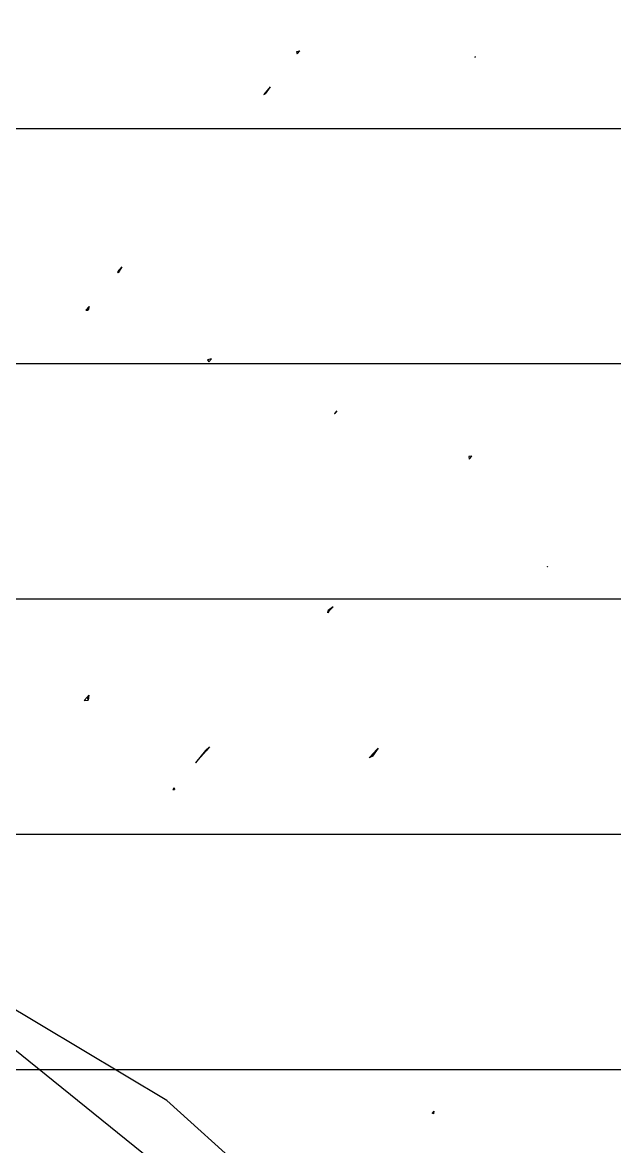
# Model space of a CAD drawing. Header units: millimetres. Extents: x -12551121 to 353735, y 112272 to 285506.
# Drawn here: x 95946.8 to 96182.6, y 175469.3 to 175917.3 of the extents above; entities that cross this region are included whole.
import ezdxf

# ---------------------------------------------------------------- set-up
doc = ezdxf.new("R2010")
doc.units = ezdxf.units.MM
doc.header["$MEASUREMENT"] = 0
doc.layers.add('+AT9-HATCH', color=8, linetype='Continuous')
doc.layers.add('+AT9_Hardscape', color=1, linetype='Continuous')

# ---------------------------------------------------------------- blocks, each defined once
blk = doc.blocks.new('hammock')
at = {"layer": '+AT9_Hardscape', "color": 1}
for p, q in [((-598.46, -1119.03), (-597.22, -1118.73)), ((-598.46, -1119.03), (-598.21, -1119.93)), ((-597.22, -1118.73), (-598.21, -1119.93)), ((-527.39, -1121.2), (-527.57, -1121.41)), ((-527.35, -1121.16), (-527.39, -1121.2)), ((-527.34, -1121.2), (-527.39, -1121.2)), ((-527.39, -1121.2), (-527.34, -1121.2)), ((-527.16, -1120.95), (-527.35, -1121.16)), ((-527.35, -1121.16), (-527.34, -1121.2)), ((-527.34, -1121.2), (-527.35, -1121.16)), ((-609.04, -1133.14), (-611.52, -1136.17)), ((-609.04, -1133.14), (-611.07, -1135.84)), ((-611.52, -1136.17), (-611.07, -1135.84)), ((-611.07, -1135.84), (-611.12, -1135.67)), ((-668.13, -1204.85), (-669.8, -1206.87)), ((-668.13, -1204.85), (-669.62, -1207.23)), ((-669.8, -1206.87), (-669.62, -1207.23)), ((-682.44, -1222.14), (-681.16, -1220.59)), ((-682.44, -1222.14), (-681.51, -1222.04)), ((-681.51, -1222.04), (-681.87, -1221.45)), ((-681.16, -1220.59), (-681.51, -1222.04)), ((-632.37, -1241.46), (-634.04, -1241.85)), ((-634.04, -1241.85), (-633.44, -1242.7)), ((-632.37, -1241.46), (-633.44, -1242.7)), ((-583.22, -1263.09), (-583.35, -1263.24)), ((-582.45, -1262.24), (-583.23, -1263.23)), ((-583.23, -1263.23), (-583.22, -1263.09)), ((-582.45, -1262.24), (-583.22, -1263.09)), ((-583.35, -1263.24), (-583.23, -1263.23)), ((-528.71, -1280.33), (-529.92, -1280.39)), ((-529.92, -1280.39), (-529.73, -1281.41)), ((-528.71, -1280.33), (-529.73, -1281.41)), ((-498.48, -1324.29), (-498.41, -1324.26)), ((-498.48, -1324.34), (-498.48, -1324.29)), ((-498.45, -1324.3), (-498.48, -1324.34)), ((-498.41, -1324.26), (-498.45, -1324.3)), ((-586.1, -1342.67), (-585.86, -1341.82)), ((-585.58, -1342.09), (-586.1, -1342.67)), ((-583.92, -1340.26), (-585.86, -1341.82)), ((-585.86, -1341.82), (-585.23, -1341.7)), ((-585.86, -1341.82), (-585.58, -1342.09)), ((-585.23, -1341.7), (-585.58, -1342.09)), ((-583.92, -1340.26), (-585.23, -1341.7)), ((-681.99, -1376.37), (-683.09, -1377.67)), ((-683.09, -1377.67), (-681.55, -1377.44)), ((-681.24, -1375.49), (-681.99, -1376.37)), ((-681.99, -1376.37), (-681.55, -1377.44)), ((-681.24, -1375.49), (-681.55, -1377.44)), ((-634.74, -1397.58), (-638.7, -1402.53)), ((-634.75, -1397.93), (-634.74, -1397.58)), ((-634.74, -1397.58), (-633.15, -1396.08)), ((-634.74, -1397.58), (-634.54, -1397.69)), ((-633.15, -1396.08), (-634.54, -1397.69)), ((-566.03, -1396.59), (-568.42, -1399.22)), ((-566.03, -1396.59), (-568.26, -1399.8)), ((-634.54, -1397.69), (-638.7, -1402.53)), ((-568.83, -1399.68), (-569.58, -1400.51)), ((-568.26, -1399.8), (-569.58, -1400.51)), ((-568.42, -1399.22), (-568.83, -1399.68)), ((-568.83, -1399.68), (-568.26, -1399.8)), ((-568.26, -1399.8), (-568.42, -1399.22)), ((-647.2, -1412.44), (-647.74, -1413.07)), ((-647.74, -1413.07), (-647.14, -1413.08)), ((-647.2, -1412.44), (-647.14, -1413.08)), ((-816.62, -1431.27), (-493.85, -1691.74)), ((-650.23, -1537.01), (-776.82, -1461.22)), ((-538.97, -1637.18), (-650.23, -1537.01)), ((-543.81, -1541.35), (-544.45, -1542.04)), ((-543.94, -1542.32), (-544.45, -1542.04)), ((-543.81, -1541.35), (-543.94, -1542.32))]:
    blk.add_line(p, q, dxfattribs=at)

msp = doc.modelspace()

# ---------------------------------------------------------------- hatches: boundary and pattern name
at = {"layer": '+AT9-HATCH'}
h = msp.add_hatch(dxfattribs=at)
h.set_pattern_fill('LINE', color=8, scale=750)
h.paths.add_polyline_path([(98342.22, 176851.47), (98342.22, 179526.48), (97292.22, 179526.48, 0.414214), (96392.22, 178626.48), (96392.22, 177751.48, -0.414214), (95292.22, 176651.48), (94892.22, 176651.48), (94892.22, 174751.48), (96392.22, 174751.48, 0.414214), (97292.22, 175651.48), (97292.22, 176001.46), (97292.22, 176451.47, -0.414214), (97692.22, 176851.47), (98342.22, 176851.47)], is_closed=False)
h.paths.add_polyline_path([(98392.22, 179526.48), (98392.22, 176851.47), (98692.22, 176851.47), (98692.22, 179526.48)])
h.paths.add_polyline_path([(98742.22, 179526.48), (98742.22, 176851.47), (99042.22, 176851.47), (99042.22, 179526.48)])
h.paths.add_polyline_path([(99367.22, 179526.48), (99367.22, 176851.47), (99667.22, 176851.47), (99667.22, 179526.48)])
h.paths.add_polyline_path([(99717.22, 179526.48), (99717.22, 176851.47), (100017.22, 176851.47), (100017.22, 179526.48)])
h.paths.add_polyline_path([(100067.22, 179526.48), (100067.22, 176851.47), (100367.22, 176851.47), (100367.22, 179526.48)])
h.paths.add_polyline_path([(100417.22, 179526.48), (100417.22, 176851.47), (100717.22, 176851.47), (100717.22, 179526.48)])
h.paths.add_polyline_path([(101067.22, 176716.04), (101067.22, 179526.48), (100767.22, 179526.48), (100767.22, 176851.46), (100767.22, 176851.46, -0.21525)])
h.paths.add_polyline_path([(101117.22, 179526.48), (101117.22, 173451.49), (101417.22, 173451.49), (101417.22, 179503.97, 0.056082), (101217.22, 179526.48), (101117.22, 179526.48)], is_closed=False)
h.paths.add_polyline_path([(101467.22, 179491.06), (101467.22, 173451.49), (101767.22, 173451.49), (101767.22, 179338.87, 0.094274)])
h.paths.add_polyline_path([(102117.22, 178626.63, 0.213378), (101817.22, 179297.3), (101817.22, 173451.49), (102117.22, 173451.49), (102117.22, 178626.48)], is_closed=False)
h.paths.add_polyline_path([(101817.22, 173101.46), (101817.22, 170101.46), (102117.22, 170101.46), (102117.22, 173101.46)])
h.paths.add_polyline_path([(101467.22, 173101.46), (101467.22, 170101.46), (101767.22, 170101.46), (101767.22, 173101.46)])
h.paths.add_polyline_path([(101117.22, 173101.46), (101117.22, 170101.46), (101417.22, 170101.46), (101417.22, 173101.46)])
h.paths.add_polyline_path([(101117.22, 169801.46), (101117.22, 166601.46), (101417.22, 166601.46), (101417.22, 169801.46)])
h.paths.add_polyline_path([(101467.22, 169801.46), (101467.22, 166601.46), (101767.22, 166601.46), (101767.22, 169801.46)])
h.paths.add_polyline_path([(101817.22, 169801.46), (101817.22, 166601.46), (102117.22, 166601.46), (102117.22, 169801.46)])
h.paths.add_polyline_path([(102517.22, 169801.46), (102817.22, 169801.46), (102817.22, 166601.46), (102517.22, 166601.46)])
h.paths.add_polyline_path([(102167.22, 169801.46), (102467.22, 169801.46), (102467.22, 166601.46), (102167.22, 166601.46)])
h.paths.add_polyline_path([(102867.22, 169801.46), (103167.22, 169801.46), (103167.22, 166601.46), (102867.22, 166601.46)])
h.paths.add_polyline_path([(102867.22, 173101.46), (103167.22, 173101.46), (103167.22, 170101.46), (102867.22, 170101.46)])
h.paths.add_polyline_path([(102167.22, 173101.46), (102467.22, 173101.46), (102467.22, 170101.46), (102167.22, 170101.46)])
h.paths.add_polyline_path([(102517.22, 173101.46), (102817.22, 173101.46), (102817.22, 170101.46), (102517.22, 170101.46)])
at = {"layer": '+AT9_Hardscape'}
h = msp.add_hatch(dxfattribs=at)
h.set_pattern_fill('CTYSQMK2', color=8, scale=30)
h.set_pattern_definition([(0, (84.85, 0), (360, 360), [550.293, -169.707]), (90, (0, 84.85), (-360, 360), [550.293, -169.707]), (45, (275.15, 360), (-360.0008, 360.0008), [120, -389.118]), (315, (275.15, 360), (360.0008, 360.0008), [120, -389.118]), (45, (360, 275.15), (-360.0008, 360.0008), [120, -389.118]), (315, (360, 444.85), (360.0008, 360.0008), [120, -389.118])])
h.paths.add_polyline_path([(103192.22, 169851.63), (101067.23, 169851.63), (101067.22, 170051.5), (101067.23, 173151.63), (101067.22, 173351.46), (101067.22, 176451.46, 0.414214), (100767.22, 176751.46), (99292.22, 176751.46), (99092.22, 176751.47), (98142.22, 176751.46), (97692.22, 176751.46, 0.414213), (97392.22, 176451.46), (97392.22, 176001.46), (97392.22, 175651.48, -0.414214), (96392.22, 174651.48), (94842.22, 174651.48), (94842.23, 173826.46), (97342.22, 173826.46), (97342.22, 173226.46), (97342.22, 171216.47), (99072.22, 171216.47), (99092.22, 171216.47), (99092.23, 175751.61), (99272.22, 175751.61), (99292.22, 175751.47), (99292.22, 170526.63), (99272.22, 170526.49), (99272.22, 166551.62), (101067.22, 166551.62), (101078.67, 169851.48), (101972.22, 169851.48), (101972.22, 169801.46), (102117.22, 169801.46), (102117.22, 168556.82), (102167.22, 168556.82), (102161.93, 169077.07), (102122.22, 169077.07), (102122.22, 169851.48), (103015.77, 169851.48), (103015.77, 169801.46), (103042.22, 169801.46), (103042.22, 169851.48), (103192.22, 169851.48)], is_closed=False)
h.paths.add_polyline_path([(102167.22, 171018.02), (102117.22, 171021.5), (102167.22, 171020.13), (102175.69, 171019.89)], is_closed=False)
h.paths.add_polyline_path([(94842.22, 173226.46), (94822.22, 171216.47), (96211.93, 171216.47), (96442.22, 171216.47), (96442.22, 173226.46), (94842.22, 173226.46)])
h.paths.add_polyline_path([(96442.22, 173226.46), (96442.22, 171216.47), (96742.22, 171216.47), (96742.22, 173226.46)])
h.paths.add_polyline_path([(97042.22, 173226.46), (96742.22, 173226.46), (96742.22, 171216.47), (97042.22, 171216.47)])
h.paths.add_polyline_path([(97042.22, 171216.47), (97342.22, 171216.47), (97342.22, 173226.46), (97042.22, 173226.46)])

# ---------------------------------------------------------------- block references
msp.add_blockref('hammock', (96654.46, 177024.7))

doc.saveas('drawing.dxf')
